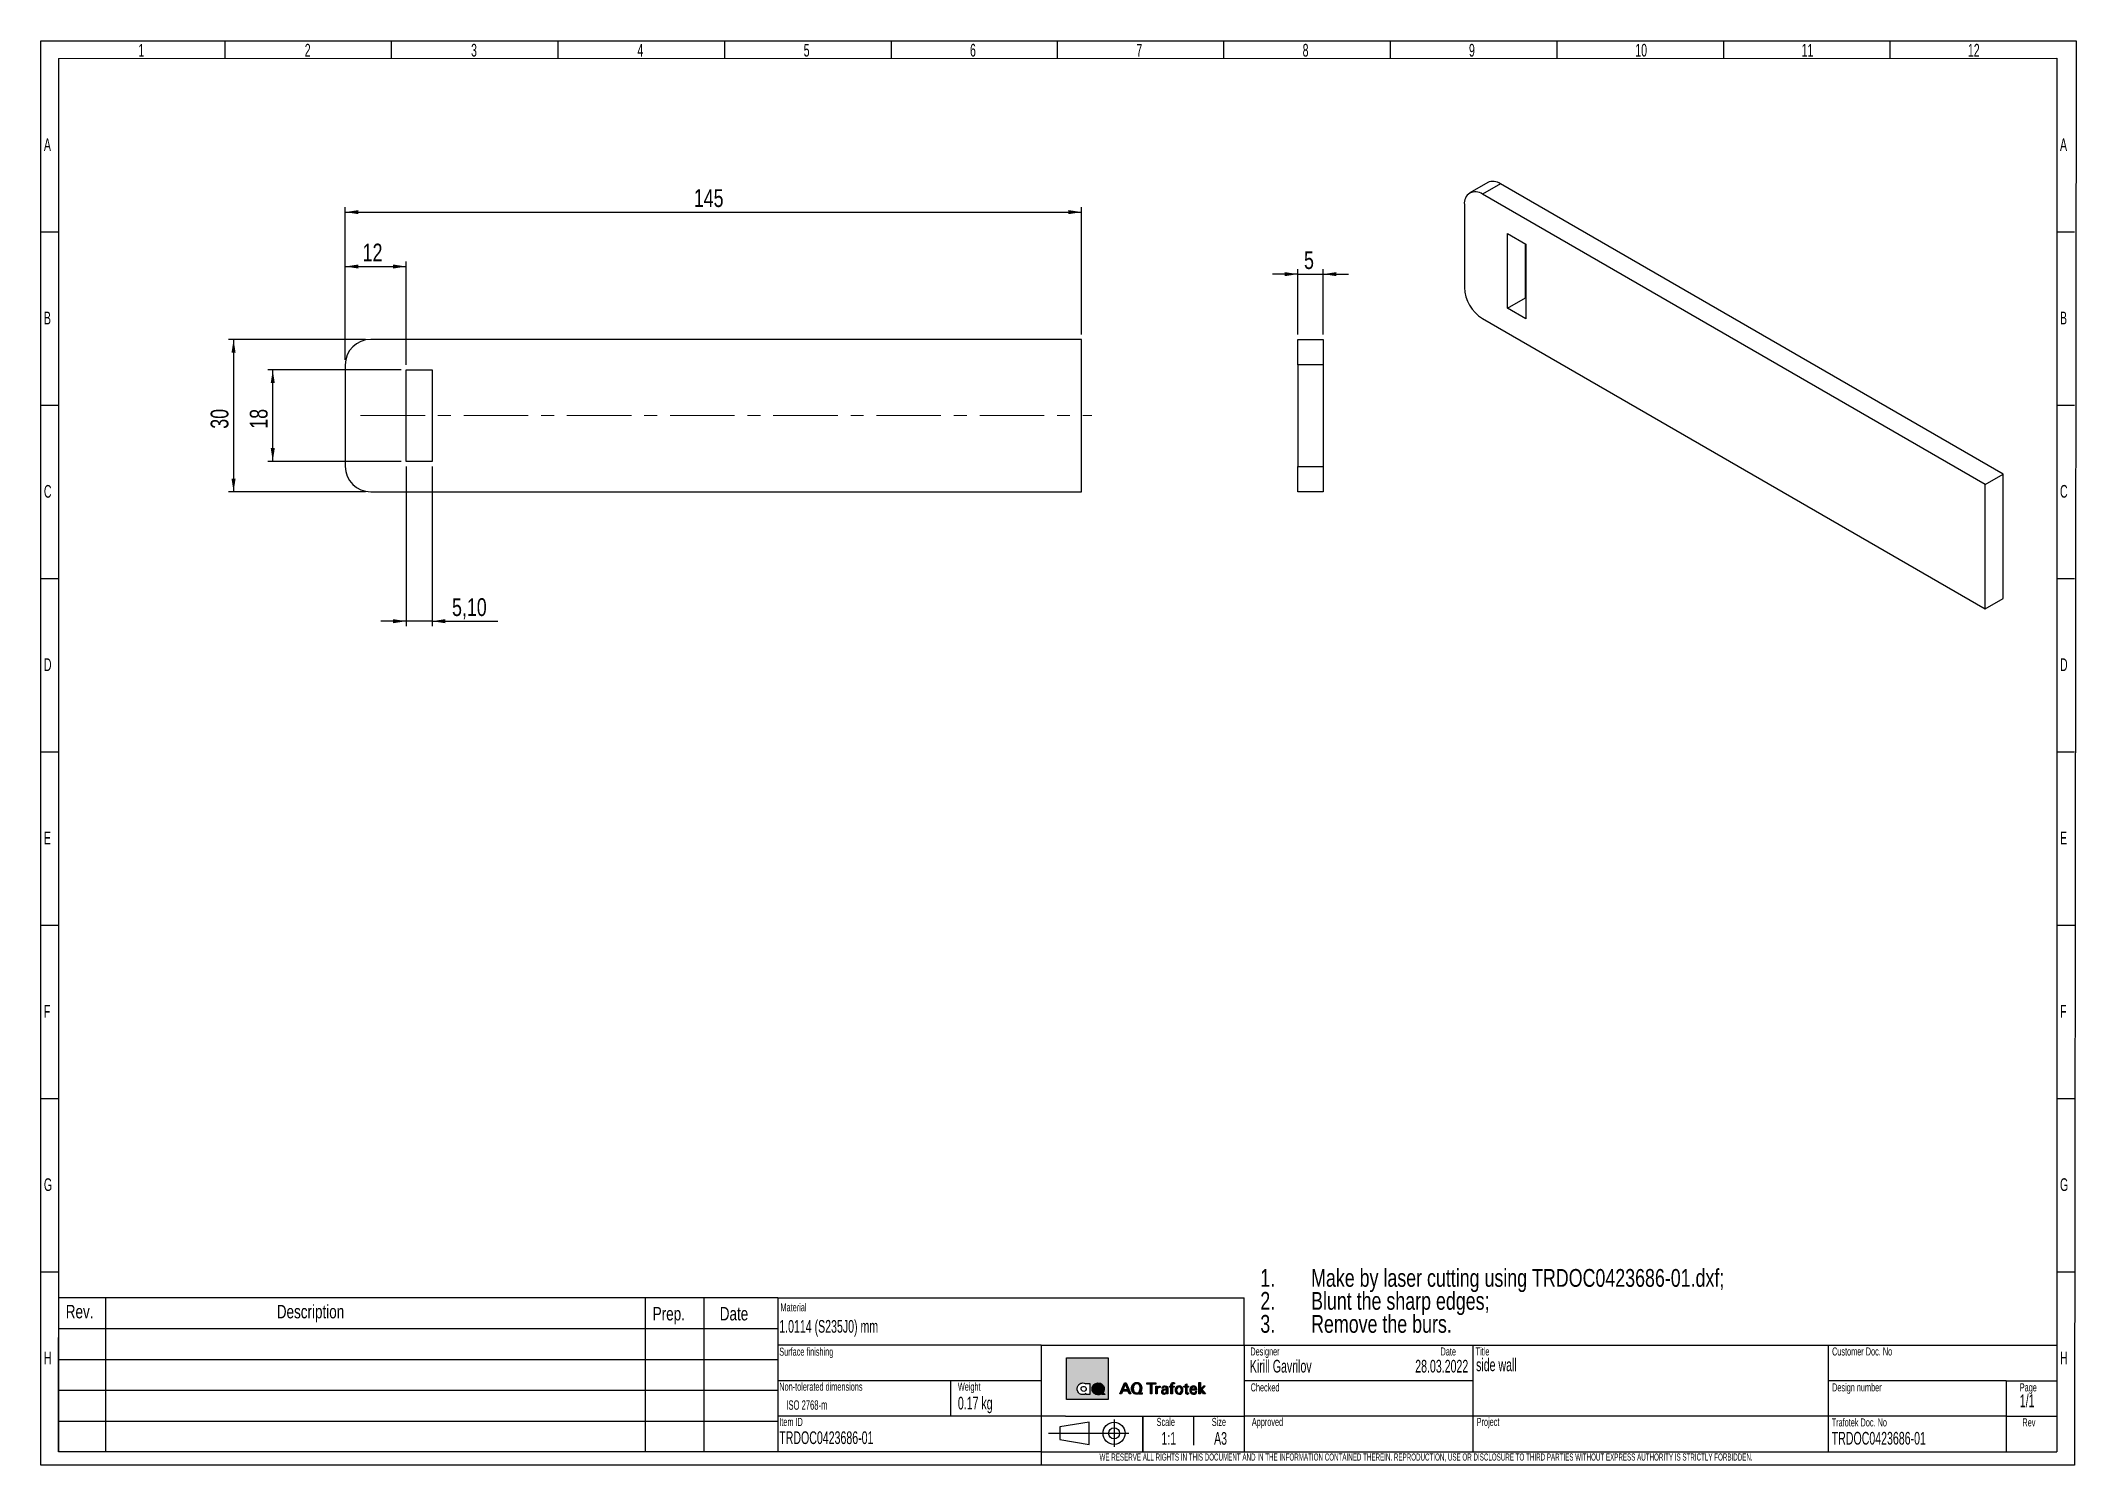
# Model space of a CAD drawing. Header units: millimetres. Extents: x 10 to 411, y 8 to 288.
import ezdxf

# ---------------------------------------------------------------- set-up
doc = ezdxf.new("R2010")
doc.units = ezdxf.units.MM
doc.linetypes.add('CENTERX2', pattern=[20.32, 12.7, -2.54, 2.54, -2.54])
for name, color, linetype in [('DIMENSIONS', 124, 'Continuous'), ('LOGOBLACK', 7, 'Continuous'), ('LOGORED', 242, 'Continuous'), ('LOGOWHITE', 7, 'Continuous'), ('SLD-0', 179, 'Continuous')]:
    doc.layers.add(name, color=color, linetype=linetype)
doc.styles.add('SLDTEXTSTYLE0', font='TXT', dxfattribs={"width": 0.605})
doc.styles.add('SLDTEXTSTYLE1', font='TXT', dxfattribs={"width": 0.75})
doc.styles.add('SLDTEXTSTYLE2', font='TXT', dxfattribs={"width": 0.623711})
doc.styles.add('SLDTEXTSTYLE3', font='TXT', dxfattribs={"width": 0.523918})
doc.dimstyles.new('SLDDIMSTYLE0', dxfattribs={"dimtxt": 3.5, "dimasz": 2.6, "dimexe": 0, "dimexo": 0.0625, "dimgap": 0.875, "dimtad": 1, "dimrnd": 1e-09, "dimzin": 12, "dimdsep": 46, "dimtxsty": 'SLDTEXTSTYLE1', "dimsah": 1, "dimcen": 0.09, "dimadec": 0, "dimazin": 3, "dimtfac": 1, "dimtofl": 0, "dimtmove": 0, "dimatfit": 3, "dimfxl": 1, "dimfrac": 2, "dimtolj": 1, "dimtzin": 12, "dimarcsym": 0})
doc.dimstyles.new('SLDDIMSTYLE1', dxfattribs={"dimtxt": 3.5, "dimasz": 2.6, "dimexe": 0, "dimexo": 0.0625, "dimgap": 0.875, "dimtad": 1, "dimrnd": 1e-09, "dimzin": 12, "dimdsep": 46, "dimtxsty": 'SLDTEXTSTYLE1', "dimsah": 1, "dimcen": 0.09, "dimadec": 0, "dimazin": 3, "dimtfac": 1, "dimtmove": 0, "dimatfit": 0, "dimfxl": 1, "dimfrac": 2, "dimtolj": 1, "dimtzin": 12, "dimarcsym": 0})

# ---------------------------------------------------------------- blocks, each defined once
blk = doc.blocks.new('AQ_Trafotek_Block')
at = {"layer": 'LOGOBLACK'}
h = blk.add_hatch(color=256, dxfattribs=at)
h.paths.add_polyline_path([(735, -337), (684, -460), (702, -460), (716, -428), (772, -428), (785, -460), (805, -460), (754, -337)], flags=0)
h.paths.add_polyline_path([(767, -414), (721, -414), (744, -355)], flags=0)
h = blk.add_hatch(color=256, dxfattribs=at)
edge = h.paths.add_edge_path(flags=0)
edge.add_spline(control_points=[(902, -448), (925, -428), (924, -386), (913, -350), (885, -330), (843, -337), (824, -353), (811, -381), (811, -412), (819, -437), (836, -456), (859, -464), (875, -463), (886, -460)], knot_values=[0, 0, 0, 0, 0.162892, 0.228963, 0.366562, 0.432634, 0.478693, 0.554572, 0.661574, 0.700725, 0.750248, 0.805808, 1, 1, 1, 1], weights=[1, 1, 1, 1, 1, 1, 1, 1, 1, 1, 1, 1, 1, 1], degree=3, periodic=0)
edge.add_line((886, -460), (930, -460))
edge.add_line((930, -460), (930, -448))
edge.add_line((930, -448), (902, -448))
edge = h.paths.add_edge_path(flags=0)
edge.add_spline(control_points=[(830, -399), (831, -384), (835, -357), (875, -343), (903, -365), (907, -405), (896, -446), (857, -453), (833, -431), (830, -411), (830, -399)], knot_values=[0, 0, 0, 0, 0.157283, 0.255803, 0.385488, 0.51687, 0.669308, 0.768318, 0.880169, 1, 1, 1, 1], weights=[1, 1, 1, 1, 1, 1, 1, 1, 1, 1, 1], degree=3, periodic=0)
for points in [[(977, -337), (977, -352), (1019, -352), (1019, -460), (1035, -460), (1035, -352), (1077, -352), (1077, -337)], [(1617, -375), (1597, -375), (1565, -409), (1565, -336), (1549, -336), (1549, -460), (1565, -460), (1565, -414), (1599, -460), (1620, -460), (1582, -411)]]:
    blk.add_hatch(color=256, dxfattribs=at).paths.add_polyline_path(points, flags=0)
h = blk.add_hatch(color=256, dxfattribs=at)
edge = h.paths.add_edge_path(flags=0)
edge.add_spline(control_points=[(1093, -411), (1095, -398), (1104, -386), (1123, -390), (1124, -390)], knot_values=[0, 0, 0, 0, 0.813923, 1, 1, 1, 1], weights=[1, 1, 1, 1, 1], degree=3, periodic=0)
edge.add_line((1124, -390), (1124, -375))
edge.add_spline(control_points=[(1124, -375), (1122, -374), (1101, -372), (1094, -389), (1093, -389)], knot_values=[0, 0, 0, 0, 0.625611, 1, 1, 1, 1], weights=[1, 1, 1, 1, 1], degree=3, periodic=0)
edge.add_line((1093, -389), (1093, -375))
edge.add_line((1093, -375), (1077, -375))
edge.add_line((1077, -375), (1077, -460))
edge.add_line((1077, -460), (1093, -460))
edge.add_line((1093, -460), (1093, -411))
h = blk.add_hatch(color=256, dxfattribs=at)
edge = h.paths.add_edge_path(flags=0)
edge.add_spline(control_points=[(1158, -397), (1160, -392), (1160, -382), (1195, -384), (1194, -406), (1194, -407)], knot_values=[0, 0, 0, 0, 0.487725, 0.720185, 1, 1, 1, 1], weights=[1, 1, 1, 1, 1, 1], degree=3, periodic=0)
edge.add_spline(control_points=[(1194, -407), (1165, -407), (1137, -410), (1137, -456), (1168, -466), (1185, -460), (1194, -448)], knot_values=[0, 0, 0, 0, 0.449684, 0.619999, 0.797809, 1, 1, 1, 1], weights=[1, 1, 1, 1, 1, 1, 1], degree=3, periodic=0)
edge.add_line((1194, -448), (1194, -460))
edge.add_line((1194, -460), (1209, -460))
edge.add_line((1209, -460), (1209, -392))
edge.add_spline(control_points=[(1209, -392), (1207, -380), (1190, -372), (1161, -371), (1143, -383), (1142, -397)], knot_values=[0, 0, 0, 0, 0.347593, 0.579527, 1, 1, 1, 1], weights=[1, 1, 1, 1, 1, 1], degree=3, periodic=0)
edge.add_line((1142, -397), (1158, -397))
edge = h.paths.add_edge_path(flags=0)
edge.add_spline(control_points=[(1193, -429), (1193, -436), (1187, -447), (1175, -452), (1159, -450), (1152, -438), (1155, -425), (1169, -418), (1186, -418), (1193, -418)], knot_values=[0, 0, 0, 0, 0.162836, 0.30852, 0.429135, 0.541088, 0.645395, 0.79804, 1, 1, 1, 1], weights=[1, 1, 1, 1, 1, 1, 1, 1, 1, 1], degree=3, periodic=0)
edge.add_line((1193, -418), (1193, -429))
h = blk.add_hatch(color=256, dxfattribs=at)
edge = h.paths.add_edge_path(flags=0)
edge.add_line((1258, -375), (1258, -357))
edge.add_spline(control_points=[(1258, -357), (1258, -355), (1260, -351), (1264, -349), (1266, -349)], knot_values=[0, 0, 0, 0, 0.493872, 1, 1, 1, 1], weights=[1, 1, 1, 1, 1], degree=3, periodic=0)
edge.add_line((1266, -349), (1280, -349))
edge.add_line((1280, -349), (1280, -337))
edge.add_spline(control_points=[(1280, -337), (1271, -334), (1247, -334), (1243, -351), (1243, -357)], knot_values=[0, 0, 0, 0, 0.724944, 1, 1, 1, 1], weights=[1, 1, 1, 1, 1], degree=3, periodic=0)
edge.add_line((1243, -357), (1243, -375))
edge.add_line((1243, -375), (1225, -375))
edge.add_line((1225, -375), (1225, -386))
edge.add_line((1225, -386), (1243, -386))
edge.add_line((1243, -386), (1243, -460))
edge.add_line((1243, -460), (1258, -460))
edge.add_line((1258, -460), (1258, -386))
edge.add_line((1258, -386), (1278, -386))
edge.add_line((1278, -386), (1278, -375))
edge.add_line((1278, -375), (1258, -375))
h = blk.add_hatch(color=256, dxfattribs=at)
edge = h.paths.add_edge_path(flags=0)
edge.add_spline(control_points=[(1288, -418), (1288, -431), (1297, -456), (1329, -466), (1364, -456), (1378, -423), (1369, -382), (1336, -369), (1298, -378), (1288, -402), (1288, -418)], knot_values=[0, 0, 0, 0, 0.130361, 0.249388, 0.355922, 0.49512, 0.618471, 0.746102, 0.840269, 1, 1, 1, 1], weights=[1, 1, 1, 1, 1, 1, 1, 1, 1, 1, 1], degree=3, periodic=0)
edge = h.paths.add_edge_path(flags=0)
edge.add_spline(control_points=[(1305, -418), (1305, -408), (1308, -391), (1333, -381), (1356, -393), (1357, -419), (1353, -445), (1328, -455), (1308, -442), (1305, -426), (1305, -418)], knot_values=[0, 0, 0, 0, 0.147742, 0.256769, 0.373643, 0.506367, 0.655125, 0.753769, 0.87571, 1, 1, 1, 1], weights=[1, 1, 1, 1, 1, 1, 1, 1, 1, 1, 1], degree=3, periodic=0)
h = blk.add_hatch(color=256, dxfattribs=at)
edge = h.paths.add_edge_path(flags=0)
edge.add_line((1401, -386), (1401, -445))
edge.add_spline(control_points=[(1401, -445), (1401, -450), (1405, -464), (1427, -461), (1436, -460)], knot_values=[0, 0, 0, 0, 0.293253, 1, 1, 1, 1], weights=[1, 1, 1, 1, 1], degree=3, periodic=0)
edge.add_line((1436, -460), (1436, -448))
edge.add_spline(control_points=[(1436, -448), (1431, -449), (1420, -450), (1417, -443), (1417, -440)], knot_values=[0, 0, 0, 0, 0.687979, 1, 1, 1, 1], weights=[1, 1, 1, 1, 1], degree=3, periodic=0)
edge.add_line((1417, -440), (1417, -386))
edge.add_line((1417, -386), (1435, -386))
edge.add_line((1435, -386), (1435, -375))
edge.add_line((1435, -375), (1417, -375))
edge.add_line((1417, -375), (1417, -351))
edge.add_line((1417, -351), (1401, -357))
edge.add_line((1401, -357), (1401, -375))
edge.add_line((1401, -375), (1385, -375))
edge.add_line((1385, -375), (1385, -386))
edge.add_line((1385, -386), (1401, -386))
h = blk.add_hatch(color=256, dxfattribs=at)
edge = h.paths.add_edge_path(flags=0)
edge.add_line((1464, -420), (1527, -420))
edge.add_spline(control_points=[(1527, -420), (1527, -399), (1521, -379), (1488, -369), (1455, -380), (1447, -418), (1454, -455), (1496, -469), (1525, -454), (1526, -434)], knot_values=[0, 0, 0, 0, 0.169898, 0.269728, 0.391341, 0.544509, 0.675963, 0.800633, 1, 1, 1, 1], weights=[1, 1, 1, 1, 1, 1, 1, 1, 1, 1], degree=3, periodic=0)
edge.add_line((1526, -434), (1510, -434))
edge.add_spline(control_points=[(1510, -434), (1510, -447), (1478, -459), (1464, -438), (1464, -420)], knot_values=[0, 0, 0, 0, 0.399735, 1, 1, 1, 1], weights=[1, 1, 1, 1, 1], degree=3, periodic=0)
edge = h.paths.add_edge_path(flags=0)
edge.add_line((1510, -409), (1465, -409))
edge.add_spline(control_points=[(1465, -409), (1465, -390), (1496, -375), (1510, -394), (1510, -409)], knot_values=[0, 0, 0, 0, 0.515872, 1, 1, 1, 1], weights=[1, 1, 1, 1, 1], degree=3, periodic=0)
at = {"layer": 'LOGORED'}
h = blk.add_hatch(color=256, dxfattribs=at)
h.paths.add_polyline_path([(100, -66), (100, -522), (557, -522), (557, -66)], flags=0)
edge = h.paths.add_edge_path(flags=0)
edge.add_line((489, -467), (481, -460))
edge.add_spline(control_points=[(481, -460), (481, -460), (450, -477), (385, -452), (374, -401), (390, -360), (426, -336), (491, -342), (527, -410), (500, -442), (499, -443)], knot_values=[0, 0, 0, 0, 0.13222, 0.219258, 0.380346, 0.473973, 0.591834, 0.699915, 0.828497, 1, 1, 1, 1], weights=[1, 1, 1, 1, 1, 1, 1, 1, 1, 1, 1], degree=3, periodic=0)
edge.add_line((499, -443), (522, -467))
edge.add_line((522, -467), (489, -467))
edge = h.paths.add_edge_path(flags=0)
edge.add_line((313, -466), (313, -452))
edge.add_spline(control_points=[(313, -452), (312, -452), (300, -468), (254, -468), (221, -442), (210, -396), (238, -348), (288, -332), (312, -353), (313, -354)], knot_values=[0, 0, 0, 0, 0.09906, 0.195454, 0.327314, 0.552214, 0.641111, 0.793423, 1, 1, 1, 1], weights=[1, 1, 1, 1, 1, 1, 1, 1, 1, 1], degree=3, periodic=0)
edge.add_line((313, -354), (313, -344))
edge.add_line((313, -344), (356, -344))
edge.add_line((356, -344), (356, -466))
edge.add_line((356, -466), (313, -466))
h = blk.add_hatch(color=256, dxfattribs=at)
edge = h.paths.add_edge_path(flags=0)
edge.add_spline(control_points=[(475, -418), (475, -418), (483, -407), (474, -385), (462, -375), (445, -373), (432, -379), (422, -388), (418, -411), (437, -435), (456, -431), (457, -431)], knot_values=[0, 0, 0, 0, 0.117515, 0.198973, 0.296883, 0.449973, 0.507573, 0.571323, 0.70267, 0.849661, 1, 1, 1, 1], weights=[1, 1, 1, 1, 1, 1, 1, 1, 1, 1, 1, 1], degree=3, periodic=0)
edge.add_line((457, -431), (443, -415))
edge.add_line((443, -415), (466, -411))
edge.add_line((466, -411), (475, -418))
at = {"layer": 'LOGOWHITE'}
h = blk.add_hatch(color=256, dxfattribs=at)
edge = h.paths.add_edge_path(flags=0)
edge.add_spline(control_points=[(499, -443), (500, -442), (527, -410), (491, -342), (426, -336), (390, -360), (374, -401), (385, -452), (450, -477), (481, -460), (481, -460)], knot_values=[0, 0, 0, 0, 0.171503, 0.300085, 0.408166, 0.526027, 0.619654, 0.780742, 0.86778, 1, 1, 1, 1], weights=[1, 1, 1, 1, 1, 1, 1, 1, 1, 1, 1], degree=3, periodic=0)
edge.add_line((481, -460), (489, -467))
edge.add_line((489, -467), (522, -467))
edge.add_line((522, -467), (499, -443))
edge = h.paths.add_edge_path(flags=0)
edge.add_line((443, -415), (457, -431))
edge.add_spline(control_points=[(457, -431), (456, -431), (437, -435), (418, -411), (422, -388), (432, -379), (445, -373), (462, -375), (474, -385), (483, -407), (475, -418), (475, -418)], knot_values=[0, 0, 0, 0, 0.150339, 0.29733, 0.428677, 0.492427, 0.550027, 0.703117, 0.801027, 0.882485, 1, 1, 1, 1], weights=[1, 1, 1, 1, 1, 1, 1, 1, 1, 1, 1, 1], degree=3, periodic=0)
edge.add_line((475, -418), (466, -411))
edge.add_line((466, -411), (443, -415))
at = {"color": 7, "linetype": 'Continuous', "lineweight": 18}
for p, q in [((499, -443), (522, -467)), ((481, -460), (489, -467)), ((489, -467), (522, -467))]:
    blk.add_line(p, q, dxfattribs=at)
at = {"layer": 'LOGOBLACK'}
for p, q in [((684, -460), (735, -337)), ((716, -428), (702, -460)), ((772, -428), (716, -428)), ((721, -414), (744, -355)), ((767, -414), (721, -414)), ((735, -337), (754, -337)), ((744, -355), (767, -414)), ((754, -337), (805, -460)), ((785, -460), (772, -428)), ((977, -337), (1077, -337)), ((977, -352), (977, -337)), ((1019, -352), (977, -352)), ((1019, -460), (1019, -352)), ((1077, -352), (1035, -352)), ((1035, -352), (1035, -460)), ((1077, -337), (1077, -352)), ((1077, -460), (1077, -375)), ((1077, -375), (1093, -375)), ((1093, -375), (1093, -389)), ((1093, -411), (1093, -460)), ((1124, -375), (1124, -390)), ((1158, -397), (1142, -397)), ((1193, -418), (1193, -429)), ((1209, -392), (1209, -460)), ((1225, -386), (1225, -375)), ((1225, -375), (1243, -375)), ((1243, -386), (1225, -386)), ((1243, -375), (1243, -357)), ((1243, -460), (1243, -386)), ((1258, -375), (1258, -357)), ((1258, -375), (1278, -375)), ((1278, -386), (1258, -386)), ((1258, -386), (1258, -460)), ((1280, -349), (1266, -349)), ((1278, -375), (1278, -386)), ((1280, -337), (1280, -349)), ((1385, -386), (1385, -375)), ((1385, -375), (1401, -375)), ((1401, -386), (1385, -386)), ((1401, -357), (1417, -351)), ((1401, -375), (1401, -357)), ((1401, -386), (1401, -445)), ((1417, -351), (1417, -375)), ((1417, -375), (1435, -375)), ((1435, -386), (1417, -386)), ((1417, -386), (1417, -440)), ((1435, -375), (1435, -386)), ((1527, -420), (1464, -420)), ((1510, -409), (1465, -409)), ((1510, -434), (1526, -434)), ((1549, -336), (1565, -336)), ((1549, -460), (1549, -336)), ((1565, -336), (1565, -409)), ((1597, -375), (1565, -409)), ((1599, -460), (1565, -414)), ((1565, -414), (1565, -460)), ((1617, -375), (1582, -411)), ((1582, -411), (1620, -460)), ((1617, -375), (1597, -375)), ((702, -460), (684, -460)), ((805, -460), (785, -460)), ((886, -460), (930, -460)), ((902, -448), (930, -448)), ((930, -460), (930, -448)), ((1035, -460), (1019, -460)), ((1093, -460), (1077, -460)), ((1194, -460), (1194, -448)), ((1209, -460), (1194, -460)), ((1258, -460), (1243, -460)), ((1436, -448), (1436, -460)), ((1565, -460), (1549, -460)), ((1620, -460), (1599, -460))]:
    blk.add_line(p, q, dxfattribs=at)
for points, knots in [([(886, -460), (875, -463), (859, -464), (836, -456), (819, -437), (811, -412), (811, -381), (824, -353), (843, -337), (885, -330), (913, -350), (924, -386), (925, -428), (902, -448)], [0, 0, 0, 0, 0.194192, 0.249752, 0.299275, 0.338426, 0.445428, 0.521307, 0.567366, 0.633438, 0.771037, 0.837108, 1, 1, 1, 1]), ([(830, -399), (831, -384), (835, -357), (875, -343), (903, -365), (907, -405), (896, -446), (857, -453), (833, -431), (830, -411), (830, -399)], [0, 0, 0, 0, 0.157283, 0.255803, 0.385488, 0.51687, 0.669308, 0.768318, 0.880169, 1, 1, 1, 1]), ([(1093, -389), (1094, -389), (1101, -372), (1122, -374), (1124, -375)], [0, 0, 0, 0, 0.374389, 1, 1, 1, 1]), ([(1124, -390), (1123, -390), (1104, -386), (1095, -398), (1093, -411)], [0, 0, 0, 0, 0.186077, 1, 1, 1, 1]), ([(1194, -407), (1165, -407), (1137, -410), (1137, -456), (1168, -466), (1185, -460), (1194, -448)], [0, 0, 0, 0, 0.449684, 0.619999, 0.797809, 1, 1, 1, 1]), ([(1142, -397), (1143, -383), (1161, -371), (1190, -372), (1207, -380), (1209, -392)], [0, 0, 0, 0, 0.420473, 0.652407, 1, 1, 1, 1]), ([(1193, -418), (1186, -418), (1169, -418), (1155, -425), (1152, -438), (1159, -450), (1175, -452), (1187, -447), (1193, -436), (1193, -429)], [0, 0, 0, 0, 0.20196, 0.354605, 0.458912, 0.570865, 0.69148, 0.837164, 1, 1, 1, 1]), ([(1194, -407), (1194, -406), (1195, -384), (1160, -382), (1160, -392), (1158, -397)], [0, 0, 0, 0, 0.279815, 0.512275, 1, 1, 1, 1]), ([(1243, -357), (1243, -351), (1247, -334), (1271, -334), (1280, -337)], [0, 0, 0, 0, 0.275056, 1, 1, 1, 1]), ([(1258, -357), (1258, -355), (1260, -351), (1264, -349), (1266, -349)], [0, 0, 0, 0, 0.493872, 1, 1, 1, 1]), ([(1288, -418), (1288, -402), (1298, -378), (1336, -369), (1369, -382), (1378, -423), (1364, -456), (1329, -466), (1297, -456), (1288, -431), (1288, -418)], [0, 0, 0, 0, 0.159731, 0.253898, 0.381529, 0.50488, 0.644078, 0.750612, 0.869639, 1, 1, 1, 1]), ([(1305, -418), (1305, -408), (1308, -391), (1333, -381), (1356, -393), (1357, -419), (1353, -445), (1328, -455), (1308, -442), (1305, -426), (1305, -418)], [0, 0, 0, 0, 0.147742, 0.256769, 0.373643, 0.506367, 0.655125, 0.753769, 0.87571, 1, 1, 1, 1]), ([(1401, -445), (1401, -450), (1405, -464), (1427, -461), (1436, -460)], [0, 0, 0, 0, 0.293253, 1, 1, 1, 1]), ([(1417, -440), (1417, -443), (1420, -450), (1431, -449), (1436, -448)], [0, 0, 0, 0, 0.312021, 1, 1, 1, 1]), ([(1527, -420), (1527, -399), (1521, -379), (1488, -369), (1455, -380), (1447, -418), (1454, -455), (1496, -469), (1525, -454), (1526, -434)], [0, 0, 0, 0, 0.169898, 0.269728, 0.391341, 0.544509, 0.675963, 0.800633, 1, 1, 1, 1]), ([(1510, -434), (1510, -447), (1478, -459), (1464, -438), (1464, -420)], [0, 0, 0, 0, 0.399735, 1, 1, 1, 1]), ([(1465, -409), (1465, -390), (1496, -375), (1510, -394), (1510, -409)], [0, 0, 0, 0, 0.515872, 1, 1, 1, 1])]:
    blk.add_open_spline(points, degree=3, knots=knots, dxfattribs=at)
at = {"layer": 'LOGORED'}
for p, q in [((100, -66), (557, -66)), ((100, -522), (100, -66)), ((557, -66), (557, -522)), ((466, -411), (443, -415)), ((443, -415), (457, -431)), ((475, -418), (466, -411)), ((557, -522), (100, -522))]:
    blk.add_line(p, q, dxfattribs=at)
at = {"layer": 'LOGORED', "linetype": 'Continuous'}
blk.add_ellipse((287, -404), major_axis=(3.9, -27.3), ratio=0.991275, dxfattribs=at)
at = {"layer": 'LOGORED'}
blk.add_open_spline([(457, -431), (456, -431), (437, -435), (418, -411), (422, -388), (432, -379), (445, -373), (462, -375), (474, -385), (483, -407), (475, -418), (475, -418)], degree=3, knots=[0, 0, 0, 0, 0.150339, 0.29733, 0.428677, 0.492427, 0.550027, 0.703117, 0.801027, 0.882485, 1, 1, 1, 1], dxfattribs=at)
at = {"layer": 'LOGOWHITE'}
for p, q in [((313, -354), (313, -344)), ((313, -344), (356, -344)), ((356, -344), (356, -466)), ((313, -466), (313, -452)), ((356, -466), (313, -466))]:
    blk.add_line(p, q, dxfattribs=at)
for points, knots in [([(313, -452), (312, -452), (300, -468), (254, -468), (221, -442), (210, -396), (238, -348), (288, -332), (312, -353), (313, -354)], [0, 0, 0, 0, 0.09906, 0.195454, 0.327314, 0.552214, 0.641111, 0.793423, 1, 1, 1, 1]), ([(481, -460), (481, -460), (450, -477), (385, -452), (374, -401), (390, -360), (426, -336), (491, -342), (527, -410), (500, -442), (499, -443)], [0, 0, 0, 0, 0.13222, 0.219258, 0.380346, 0.473973, 0.591834, 0.699915, 0.828497, 1, 1, 1, 1])]:
    blk.add_open_spline(points, degree=3, knots=knots, dxfattribs=at)
blk = doc.blocks.new('Block1')
at = {"layer": 'SLD-0'}
for p, q in [((226.18, 17.65), (220.35, 16.72)), ((220.35, 16.72), (220.35, 14.22)), ((226.18, 13.29), (226.18, 17.65)), ((231.06, 18.21), (231.06, 12.79)), ((218.15, 15.47), (233.99, 15.47)), ((220.35, 14.22), (226.18, 13.29))]:
    blk.add_line(p, q, dxfattribs=at)
for radius in [2.18, 1.09]:
    blk.add_circle((231.06, 15.47), radius, dxfattribs=at)
blk = doc.blocks.new('SW_NOTE_0')
at = {"layer": 'DIMENSIONS', "color": 0, "char_height": 3.5, "attachment_point": 1, "style": 'SLDTEXTSTYLE1'}
for s, insert in [('1.', (-10, 4.51)), ('Make by laser cutting using TRDOC0423686-01.dxf;', (0, 4.51)), ('2.', (-10, -0.01)), ('Blunt the sharp edges;', (0, -0.01)), ('3.', (-10, -4.54)), ('Remove the burs.', (0, -4.54))]:
    blk.add_mtext(s, dxfattribs=dict(at, insert=insert))
blk = doc.blocks.new('_D')
at = {"layer": 'DIMENSIONS'}
for p, q in [((73.71, 229.68), (46.71, 229.68)), ((47.71, 229.68), (47.71, 199.68)), ((73.71, 199.68), (46.71, 199.68))]:
    blk.add_line(p, q, dxfattribs=at)
for points in [[(47.71, 229.68), (47.31, 227.08), (48.11, 227.08)], [(47.71, 199.68), (48.11, 202.28), (47.31, 202.28)]]:
    blk.add_solid(points, dxfattribs=at)
at = {"layer": 'DIMENSIONS', "insert": (43.2, 212.1), "char_height": 3.5, "attachment_point": 1, "rotation": 90, "style": 'SLDTEXTSTYLE1'}
blk.add_mtext('30', dxfattribs=at)
blk = doc.blocks.new('_D_1')
at = {"layer": 'DIMENSIONS'}
for p, q in [((81.71, 204.68), (81.71, 173.21)), ((86.81, 204.68), (86.81, 173.21)), ((81.71, 174.21), (76.71, 174.21)), ((86.81, 174.21), (81.71, 174.21)), ((86.81, 174.21), (99.78, 174.21))]:
    blk.add_line(p, q, dxfattribs=at)
for points in [[(81.71, 174.21), (79.11, 174.61), (79.11, 173.81)], [(86.81, 174.21), (89.41, 173.81), (89.41, 174.61)]]:
    blk.add_solid(points, dxfattribs=at)
at = {"layer": 'DIMENSIONS', "insert": (90.73, 178.73), "char_height": 3.5, "attachment_point": 1, "style": 'SLDTEXTSTYLE1'}
blk.add_mtext('5,10', dxfattribs=at)
blk = doc.blocks.new('_D_2')
at = {"layer": 'DIMENSIONS'}
for p, q in [((69.71, 225.68), (69.71, 245.04)), ((81.71, 224.68), (81.71, 245.04)), ((69.71, 244.04), (81.71, 244.04))]:
    blk.add_line(p, q, dxfattribs=at)
for points in [[(69.71, 244.04), (72.31, 243.64), (72.31, 244.44)], [(81.71, 244.04), (79.11, 244.44), (79.11, 243.64)]]:
    blk.add_solid(points, dxfattribs=at)
at = {"layer": 'DIMENSIONS', "insert": (73.13, 248.55), "char_height": 3.5, "attachment_point": 1, "style": 'SLDTEXTSTYLE1'}
blk.add_mtext('12', dxfattribs=at)
blk = doc.blocks.new('_D_3')
at = {"layer": 'DIMENSIONS'}
for p, q in [((69.71, 225.68), (69.71, 255.75)), ((69.71, 254.75), (214.71, 254.75)), ((214.71, 230.68), (214.71, 255.75))]:
    blk.add_line(p, q, dxfattribs=at)
for points in [[(69.71, 254.75), (72.31, 254.35), (72.31, 255.15)], [(214.71, 254.75), (212.11, 255.15), (212.11, 254.35)]]:
    blk.add_solid(points, dxfattribs=at)
at = {"layer": 'DIMENSIONS', "insert": (138.34, 259.26), "char_height": 3.5, "attachment_point": 1, "style": 'SLDTEXTSTYLE1'}
blk.add_mtext('145', dxfattribs=at)
blk = doc.blocks.new('_D_4')
at = {"layer": 'DIMENSIONS'}
for p, q in [((80.71, 223.68), (54.43, 223.68)), ((55.43, 205.68), (55.43, 223.68)), ((80.71, 205.68), (54.43, 205.68))]:
    blk.add_line(p, q, dxfattribs=at)
for points in [[(55.43, 223.68), (55.03, 221.08), (55.83, 221.08)], [(55.43, 205.68), (55.83, 208.28), (55.03, 208.28)]]:
    blk.add_solid(points, dxfattribs=at)
at = {"layer": 'DIMENSIONS', "insert": (50.91, 212.1), "char_height": 3.5, "attachment_point": 1, "rotation": 90, "style": 'SLDTEXTSTYLE1'}
blk.add_mtext('18', dxfattribs=at)
blk = doc.blocks.new('_D_5')
at = {"layer": 'DIMENSIONS'}
for p, q in [((257.29, 242.54), (252.29, 242.54)), ((257.29, 230.68), (257.29, 243.54)), ((257.29, 242.54), (262.29, 242.54)), ((262.29, 230.68), (262.29, 243.54)), ((262.29, 242.54), (267.29, 242.54))]:
    blk.add_line(p, q, dxfattribs=at)
for points in [[(257.29, 242.54), (254.69, 242.94), (254.69, 242.14)], [(262.29, 242.54), (264.89, 242.14), (264.89, 242.94)]]:
    blk.add_solid(points, dxfattribs=at)
at = {"layer": 'DIMENSIONS', "insert": (258.5, 247.05), "char_height": 3.5, "attachment_point": 1, "style": 'SLDTEXTSTYLE1'}
blk.add_mtext('5', dxfattribs=at)

msp = doc.modelspace()

# ---------------------------------------------------------------- linework, layer by layer
at = {"color": 7, "linetype": 'Continuous', "lineweight": 25}
for p, q in [((294.664, 260.571), (291.128, 258.53)), ((297.164, 260.323), (293.628, 258.282)), ((392.623, 201.133), (293.628, 258.282)), ((396.159, 203.174), (297.164, 260.323)), ((290.093, 256.24), (290.093, 239.91)), ((298.578, 250.525), (302.184, 248.444)), ((298.578, 235.828), (298.578, 250.525)), ((302.114, 237.869), (302.114, 248.484)), ((302.184, 248.444), (302.184, 233.746)), ((298.578, 235.828), (302.114, 237.869)), ((302.184, 237.828), (302.114, 237.869)), ((293.628, 233.786), (392.623, 176.637)), ((302.184, 233.746), (298.578, 235.828)), ((214.714, 229.683), (74.714, 229.683)), ((214.714, 199.683), (214.714, 229.683)), ((257.292, 224.683), (257.292, 229.683)), ((257.292, 229.683), (262.292, 229.683)), ((262.292, 229.683), (262.292, 224.683)), ((69.714, 224.683), (69.714, 204.683)), ((262.292, 224.683), (257.292, 224.683)), ((257.292, 224.683), (257.292, 204.683)), ((262.292, 224.683), (262.292, 204.683)), ((81.714, 223.683), (86.814, 223.683)), ((81.714, 205.683), (81.714, 223.683)), ((86.814, 223.683), (86.814, 205.683)), ((86.814, 205.683), (81.714, 205.683)), ((257.292, 199.683), (257.292, 204.683)), ((257.292, 204.683), (262.292, 204.683)), ((262.292, 204.683), (262.292, 199.683)), ((392.623, 201.133), (396.159, 203.174)), ((392.623, 176.637), (392.623, 201.133)), ((396.159, 178.678), (396.159, 203.174)), ((74.714, 199.683), (214.714, 199.683)), ((262.292, 199.683), (257.292, 199.683)), ((392.623, 176.637), (396.159, 178.678))]:
    msp.add_line(p, q, dxfattribs=at)
for centre, radius, start, end in [((295.702, 258.305), 2.492, 54.0761, 114.61344), ((292.258, 256.573), 2.191, 51.28179, 188.72896), ((297.739, 240.242), 7.654, 182.48713, 237.51287), ((74.714, 224.683), 5, 90, 180), ((74.714, 204.683), 5, 180, 270)]:
    msp.add_arc(centre, radius, start, end, dxfattribs=at)
at = {"layer": 'DIMENSIONS', "linetype": 'CENTERX2', "lineweight": 18}
msp.add_line((72.714, 214.683), (216.714, 214.683), dxfattribs=at)
at = {"layer": 'SLD-0'}
for p, q in [((9.736, 288.498), (410.57, 288.498)), ((9.736, 8.022), (9.736, 288.498)), ((13.211, 285.006), (406.736, 285.047)), ((13.211, 285.006), (13.237, 33.176)), ((46.036, 284.998), (46.036, 288.498)), ((78.836, 284.998), (78.836, 288.498)), ((111.636, 284.998), (111.636, 288.498)), ((144.436, 284.998), (144.436, 288.498)), ((177.236, 284.998), (177.236, 288.498)), ((209.986, 284.998), (209.986, 288.498)), ((242.736, 284.998), (242.736, 288.498)), ((275.536, 284.998), (275.536, 288.498)), ((308.336, 284.998), (308.336, 288.498)), ((341.136, 284.998), (341.136, 288.498)), ((373.936, 284.998), (373.936, 288.498)), ((406.736, 285.047), (406.736, 10.66)), ((410.57, 288.498), (410.236, 8.022)), ((9.736, 250.873), (13.236, 250.873)), ((406.736, 250.873), (410.236, 250.873)), ((9.736, 216.748), (13.236, 216.748)), ((406.736, 216.748), (410.236, 216.748)), ((9.736, 182.623), (13.236, 182.623)), ((406.736, 182.623), (410.236, 182.623)), ((9.736, 148.498), (13.236, 148.498)), ((406.736, 148.498), (410.236, 148.498)), ((9.736, 114.373), (13.236, 114.373)), ((406.736, 114.373), (410.236, 114.373)), ((9.736, 80.248), (13.236, 80.248)), ((406.736, 80.248), (410.236, 80.248)), ((9.736, 46.123), (13.236, 46.123)), ((406.736, 46.123), (410.236, 46.123)), ((154.859, 41.01), (13.236, 41.01)), ((22.478, 41.01), (22.478, 10.66)), ((128.767, 41.01), (128.767, 10.66)), ((140.332, 41.01), (140.332, 10.66)), ((154.859, 41.01), (154.859, 10.66)), ((154.859, 41.01), (246.736, 41.01)), ((246.736, 31.664), (246.736, 41.01)), ((13.237, 33.176), (13.236, 10.66)), ((13.237, 34.94), (154.859, 34.94)), ((13.237, 28.162), (13.237, 33.176)), ((13.236, 24.662), (13.237, 28.162)), ((13.237, 28.87), (154.859, 28.87)), ((206.736, 31.664), (154.859, 31.664)), ((206.736, 31.664), (206.736, 10.66)), ((206.736, 31.664), (406.736, 31.664)), ((246.736, 31.664), (246.736, 10.66)), ((291.736, 31.664), (291.736, 10.66)), ((361.736, 31.664), (361.736, 10.66)), ((13.236, 21.162), (13.236, 24.662)), ((206.736, 24.664), (154.859, 24.664)), ((188.958, 17.664), (188.958, 24.664)), ((291.736, 24.664), (246.736, 24.664)), ((396.736, 24.664), (361.736, 24.664)), ((396.736, 24.664), (396.735, 24.664)), ((396.736, 24.664), (406.736, 24.664)), ((396.736, 24.664), (396.736, 10.66)), ((13.236, 17.662), (13.236, 21.162)), ((13.237, 22.8), (154.859, 22.8)), ((13.236, 14.162), (13.236, 17.662)), ((13.236, 16.73), (154.859, 16.73)), ((211.538, 17.664), (154.859, 17.664)), ((211.538, 17.664), (236.736, 17.664)), ((226.736, 17.664), (226.736, 10.66)), ((226.736, 10.66), (226.736, 17.664)), ((236.736, 17.664), (236.736, 11.998)), ((236.736, 17.664), (246.736, 17.664)), ((291.736, 17.664), (246.736, 17.664)), ((361.736, 17.664), (291.736, 17.664)), ((396.736, 17.664), (361.736, 17.664)), ((396.736, 17.664), (406.736, 17.664)), ((396.736, 17.664), (396.736, 17.664)), ((13.236, 10.66), (13.236, 14.162)), ((410.236, 8.022), (9.736, 8.022)), ((206.736, 10.66), (13.236, 10.66)), ((206.736, 10.66), (206.736, 8.022)), ((206.736, 10.66), (406.736, 10.66))]:
    msp.add_line(p, q, dxfattribs=at)

# ---------------------------------------------------------------- block references
at = {"color": 7, "linetype": 'Continuous', "xscale": 0.018, "yscale": 0.018, "zscale": 0.018}
msp.add_blockref('AQ_Trafotek_Block', (209.931, 30.344), dxfattribs=at)
at = {"color": 7, "linetype": 'Continuous'}
msp.add_blockref('Block1', (-9.957, -1.151), dxfattribs=at)
at = {"layer": 'DIMENSIONS'}
msp.add_blockref('SW_NOTE_0', (259.894, 42.152), dxfattribs=at)

# ---------------------------------------------------------------- texts
at = {"layer": 'SLD-0'}
for s, insert, char_height, attachment_point, style in [('1', (28.976, 287.877), 2.5, 1, 'SLDTEXTSTYLE2'), ('2', (61.726, 287.877), 2.5, 1, 'SLDTEXTSTYLE2'), ('3', (94.476, 287.877), 2.5, 1, 'SLDTEXTSTYLE2'), ('4', (127.226, 287.877), 2.5, 1, 'SLDTEXTSTYLE2'), ('5', (159.976, 287.877), 2.5, 1, 'SLDTEXTSTYLE2'), ('6', (192.726, 287.877), 2.5, 1, 'SLDTEXTSTYLE2'), ('7', (225.476, 287.877), 2.5, 1, 'SLDTEXTSTYLE2'), ('8', (258.226, 287.877), 2.5, 1, 'SLDTEXTSTYLE2'), ('9', (290.976, 287.877), 2.5, 1, 'SLDTEXTSTYLE2'), ('10', (323.726, 287.877), 2.5, 1, 'SLDTEXTSTYLE2'), ('11', (356.476, 287.877), 2.5, 1, 'SLDTEXTSTYLE2'), ('12', (389.226, 287.877), 2.5, 1, 'SLDTEXTSTYLE2'), ('A', (10.362, 269.276), 2.5, 1, 'SLDTEXTSTYLE2'), ('A', (407.362, 269.276), 2.5, 1, 'SLDTEXTSTYLE2'), ('B', (10.362, 235.151), 2.5, 1, 'SLDTEXTSTYLE2'), ('B', (407.362, 235.151), 2.5, 1, 'SLDTEXTSTYLE2'), ('C', (10.362, 201.026), 2.5, 1, 'SLDTEXTSTYLE2'), ('C', (407.362, 201.026), 2.5, 1, 'SLDTEXTSTYLE2'), ('D', (10.362, 166.901), 2.5, 1, 'SLDTEXTSTYLE2'), ('D', (407.362, 166.901), 2.5, 1, 'SLDTEXTSTYLE2'), ('E', (10.362, 132.776), 2.5, 1, 'SLDTEXTSTYLE2'), ('E', (407.362, 132.776), 2.5, 1, 'SLDTEXTSTYLE2'), ('F', (10.362, 98.651), 2.5, 1, 'SLDTEXTSTYLE2'), ('F', (407.362, 98.651), 2.5, 1, 'SLDTEXTSTYLE2'), ('G', (10.362, 64.526), 2.5, 1, 'SLDTEXTSTYLE2'), ('G', (407.362, 64.526), 2.5, 1, 'SLDTEXTSTYLE2'), ('Rev.', (14.671, 39.599), 2.6458, 1, 'SLDTEXTSTYLE1'), ('Description', (56.227, 39.599), 2.64583, 1, 'SLDTEXTSTYLE1'), ('Prep.', (130.247, 39.194), 2.6458, 1, 'SLDTEXTSTYLE1'), ('Date', (143.451, 39.194), 2.6458, 1, 'SLDTEXTSTYLE1'), ('1.0114 (S235J0) mm', (155.168, 36.623), 2.5, 1, 'SLDTEXTSTYLE2'), ('Material', (155.402, 39.912), 1.5875, 1, 'SLDTEXTSTYLE2'), ('H', (10.362, 30.401), 2.5, 1, 'SLDTEXTSTYLE2'), ('Surface finishing', (155.168, 31.184), 1.5875, 1, 'SLDTEXTSTYLE2'), ('Kirill Gavrilov', (247.832, 28.781), 2.5, 1, 'SLDTEXTSTYLE2'), ('Designer', (247.931, 31.225), 1.5875, 1, 'SLDTEXTSTYLE2'), ('28.03.2022', (290.834, 28.781), 2.5, 3, 'SLDTEXTSTYLE2'), ('Date', (285.384, 31.225), 1.5875, 1, 'SLDTEXTSTYLE2'), ('Title', (292.281, 31.225), 1.5875, 1, 'SLDTEXTSTYLE2'), ('side wall', (292.38, 29.048), 2.5, 1, 'SLDTEXTSTYLE2'), ('Customer Doc. No', (362.479, 31.225), 1.5875, 1, 'SLDTEXTSTYLE2'), ('H', (407.362, 30.401), 2.5, 1, 'SLDTEXTSTYLE2'), ('Non-tolerated dimensions', (155.168, 24.298), 1.5875, 1, 'SLDTEXTSTYLE2'), ('Weight', (190.336, 24.298), 1.5875, 1, 'SLDTEXTSTYLE2'), ('Checked', (247.993, 24.152), 1.5875, 1, 'SLDTEXTSTYLE2'), ('Design number', (362.479, 24.155), 1.5875, 1, 'SLDTEXTSTYLE2'), ('Page', (399.439, 24.155), 1.5875, 1, 'SLDTEXTSTYLE2'), ('ISO 2768-m', (156.566, 20.807), 1.8521, 1, 'SLDTEXTSTYLE0'), ('0.17 kg', (190.336, 21.511), 2.5, 1, 'SLDTEXTSTYLE2'), ('1/1', (399.439, 21.96), 2.5, 1, 'SLDTEXTSTYLE2'), ('Item ID', (155.168, 17.359), 1.5875, 1, 'SLDTEXTSTYLE2'), ('Scale', (231.277, 17.354), 1.5875, 2, 'SLDTEXTSTYLE2'), ('Size', (241.731, 17.354), 1.5875, 2, 'SLDTEXTSTYLE2'), ('Approved', (248.226, 17.354), 1.5875, 1, 'SLDTEXTSTYLE2'), ('Project', (292.497, 17.354), 1.5875, 1, 'SLDTEXTSTYLE2'), ('Trafotek Doc. No', (362.407, 17.258), 1.5875, 1, 'SLDTEXTSTYLE2'), ('Rev', (399.963, 17.258), 1.5875, 1, 'SLDTEXTSTYLE2'), ('TRDOC0423686-01', (155.168, 14.705), 2.5, 1, 'SLDTEXTSTYLE2'), ('1:1', (231.863, 14.569), 2.5, 2, 'SLDTEXTSTYLE2'), ('A3', (242.062, 14.569), 2.5, 2, 'SLDTEXTSTYLE2'), ('TRDOC0423686-01', (362.407, 14.593), 2.5, 1, 'SLDTEXTSTYLE2'), ('WE RESERVE ALL RIGHTS IN THIS DOCUMENT AND IN THE INFORMATION CONTAINED THEREIN. REPRODUCTION, USE OR DISCLOSURE TO THIRD PARTIES WITHOUT EXPRESS AUTHORITY IS STRICTLY FORBIDDEN.', (218.23, 10.349), 1.4, 1, 'SLDTEXTSTYLE3')]:
    msp.add_mtext(s, dxfattribs=dict(at, insert=insert, char_height=char_height, attachment_point=attachment_point, style=style))

# ---------------------------------------------------------------- dimensions: what is measured, and where the dimension line sits
at = {"layer": 'DIMENSIONS'}
for base, p1, p2, dimstyle, picture, middle in [((214.714, 254.745), (69.714, 224.683), (214.714, 229.683), 'SLDDIMSTYLE0', '_D_3', (142.214, 254.745)), ((81.714, 244.043), (69.714, 224.683), (81.714, 223.683), 'SLDDIMSTYLE0', '_D_2', (75.714, 244.043)), ((262.292, 242.537), (257.292, 229.683), (262.292, 229.683), 'SLDDIMSTYLE1', '_D_5', (259.792, 242.537)), ((81.714, 174.214), (86.814, 205.683), (81.714, 205.683), 'SLDDIMSTYLE1', '_D_1', (95.252, 174.214))]:
    dim = msp.add_linear_dim(base=base, p1=p1, p2=p2, dimstyle=dimstyle, dxfattribs=at)
    dim.commit()
    dim.dimension.update_dxf_attribs({"geometry": picture, "text_midpoint": middle, "dimtype": 160})
for base, p1, p2, picture, middle in [((47.714, 199.683), (74.714, 229.683), (74.714, 199.683), '_D', (47.714, 214.683)), ((55.425, 223.683), (81.714, 205.683), (81.714, 223.683), '_D_4', (55.425, 214.683))]:
    dim = msp.add_linear_dim(base=base, p1=p1, p2=p2, angle=90, dimstyle='SLDDIMSTYLE0', dxfattribs=at)
    dim.commit()
    dim.dimension.update_dxf_attribs({"geometry": picture, "text_midpoint": middle, "dimtype": 160})

doc.saveas('drawing.dxf')
